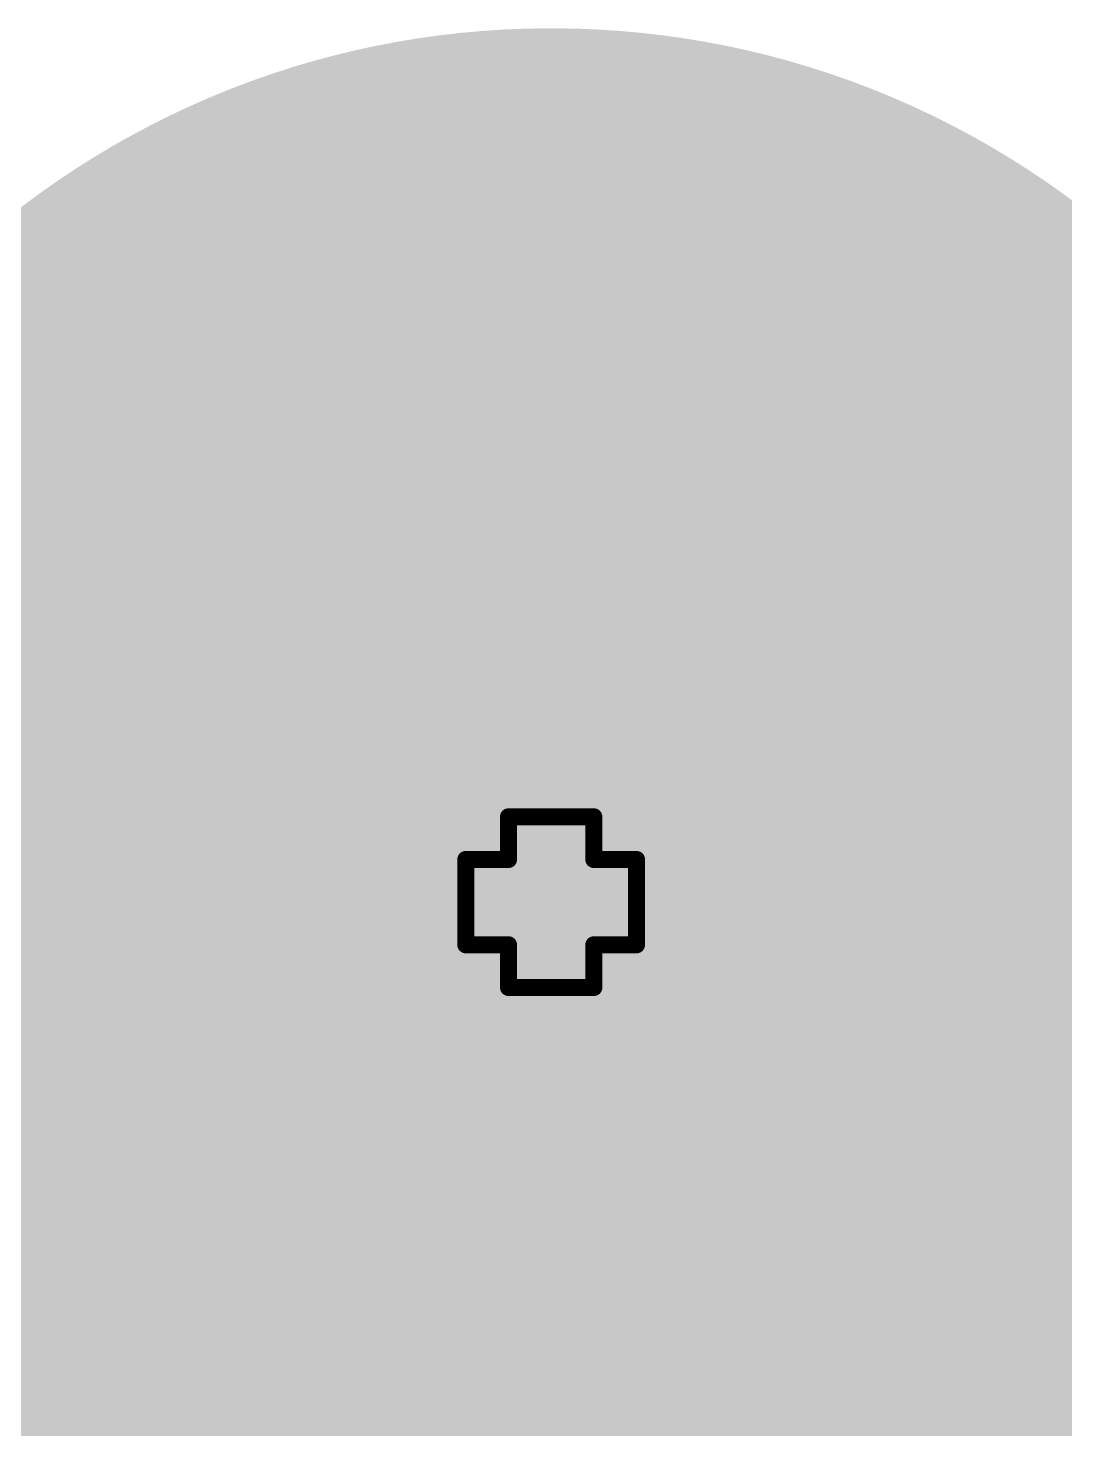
# Model space of a CAD drawing. Header units: inches. Extents: x -2 to 289, y -4 to 187.
# Drawn here: x 0.873 to 3.959, y -1.078 to 3.093 of the extents above; entities that cross this region are included whole.
import ezdxf

# ---------------------------------------------------------------- set-up
doc = ezdxf.new("R2010")
doc.units = ezdxf.units.IN
for name, color, linetype in [('Board Outline', 216, 'Continuous'), ('Bottom Layer', 5, 'Continuous'), ('Bottom Solder', 6, 'Continuous'), ('Drill Drawing', 1, 'Continuous'), ('Layer 1', 16, 'Continuous'), ('Layer 2', 76, 'Continuous'), ('Multi-Layer', 9, 'Continuous'), ('Pad Holes', 156, 'Continuous'), ('Top Layer', 1, 'Continuous'), ('Top Solder', 216, 'Continuous')]:
    doc.layers.add(name, color=color, linetype=linetype)

msp = doc.modelspace()

# ---------------------------------------------------------------- hatches: boundary and pattern name
at = {"layer": 'Bottom Layer'}
h = msp.add_hatch(color=5, dxfattribs=at)
edge = h.paths.add_edge_path()
edge.add_arc((2.4299, 0.4908), 2.5, 0, 360)
at = {"layer": 'Bottom Solder'}
h = msp.add_hatch(color=6, dxfattribs=at)
edge = h.paths.add_edge_path()
edge.add_arc((2.4299, 0.4908), 2.6016, 0, 360)
at = {"layer": 'Layer 1'}
h = msp.add_hatch(color=16, dxfattribs=at)
edge = h.paths.add_edge_path()
edge.add_arc((2.4299, 0.4908), 2.5, 0, 360)
at = {"layer": 'Layer 2'}
h = msp.add_hatch(color=76, dxfattribs=at)
edge = h.paths.add_edge_path()
edge.add_arc((2.4299, 0.4908), 2.5, 0, 360)
at = {"layer": 'Multi-Layer'}
h = msp.add_hatch(color=9, dxfattribs=at)
edge = h.paths.add_edge_path()
edge.add_arc((2.4299, 0.4908), 2.5, 0, 360)
at = {"layer": 'Pad Holes'}
h = msp.add_hatch(color=7, dxfattribs=at)
edge = h.paths.add_edge_path()
edge.add_arc((2.4299, 0.4908), 1.5, 0, 360)
at = {"layer": 'Top Layer'}
h = msp.add_hatch(color=1, dxfattribs=at)
edge = h.paths.add_edge_path()
edge.add_arc((2.4299, 0.4908), 2.5, 0, 360)
at = {"layer": 'Top Solder'}
h = msp.add_hatch(color=216, dxfattribs=at)
edge = h.paths.add_edge_path()
edge.add_arc((2.4299, 0.4908), 2.6016, 0, 360)

# ---------------------------------------------------------------- linework, layer by layer
at = {"layer": 'Board Outline', "const_width": 0.254}
msp.add_lwpolyline([(1.478, -3.4908, -0.414214), (-1.57, -0.4428)], format="xyb", dxfattribs=at)
at = {"layer": 'Drill Drawing', "const_width": 0.0508}
for points in [[(2.3029, 0.6178), (2.3029, 0.7448)], [(2.3029, 0.7448), (2.5569, 0.7448)], [(2.5569, 0.6178), (2.5569, 0.7448)], [(2.1759, 0.3638), (2.1759, 0.6178)], [(2.1759, 0.6178), (2.3029, 0.6178)], [(2.5569, 0.6178), (2.6839, 0.6178)], [(2.6839, 0.3638), (2.6839, 0.6178)], [(2.1759, 0.3638), (2.3029, 0.3638)], [(2.3029, 0.2368), (2.3029, 0.3638)], [(2.5569, 0.3638), (2.6839, 0.3638)], [(2.5569, 0.2368), (2.5569, 0.3638)], [(2.3029, 0.2368), (2.5569, 0.2368)]]:
    msp.add_lwpolyline(points, dxfattribs=at)
at = {"layer": 'Drill Drawing', "const_width": 0.0254}
for points in [[(2.2902, 0.7448, 1), (2.3156, 0.7448, 1)], [(2.2902, 0.7448, 1), (2.3156, 0.7448, 1)], [(2.5442, 0.7448, 1), (2.5696, 0.7448, 1)], [(2.5442, 0.7448, 1), (2.5696, 0.7448, 1)], [(2.1632, 0.6178, 1), (2.1886, 0.6178, 1)], [(2.1632, 0.6178, 1), (2.1886, 0.6178, 1)], [(2.2902, 0.6178, 1), (2.3156, 0.6178, 1)], [(2.2902, 0.6178, 1), (2.3156, 0.6178, 1)], [(2.5442, 0.6178, 1), (2.5696, 0.6178, 1)], [(2.5442, 0.6178, 1), (2.5696, 0.6178, 1)], [(2.6712, 0.6178, 1), (2.6966, 0.6178, 1)], [(2.6712, 0.6178, 1), (2.6966, 0.6178, 1)], [(2.1632, 0.3638, 1), (2.1886, 0.3638, 1)], [(2.1632, 0.3638, 1), (2.1886, 0.3638, 1)], [(2.2902, 0.3638, 1), (2.3156, 0.3638, 1)], [(2.2902, 0.3638, 1), (2.3156, 0.3638, 1)], [(2.5442, 0.3638, 1), (2.5696, 0.3638, 1)], [(2.5442, 0.3638, 1), (2.5696, 0.3638, 1)], [(2.6712, 0.3638, 1), (2.6966, 0.3638, 1)], [(2.6712, 0.3638, 1), (2.6966, 0.3638, 1)], [(2.2902, 0.2368, 1), (2.3156, 0.2368, 1)], [(2.2902, 0.2368, 1), (2.3156, 0.2368, 1)], [(2.5442, 0.2368, 1), (2.5696, 0.2368, 1)], [(2.5442, 0.2368, 1), (2.5696, 0.2368, 1)]]:
    msp.add_lwpolyline(points, format="xyb", close=True, dxfattribs=at)

doc.saveas('drawing.dxf')
